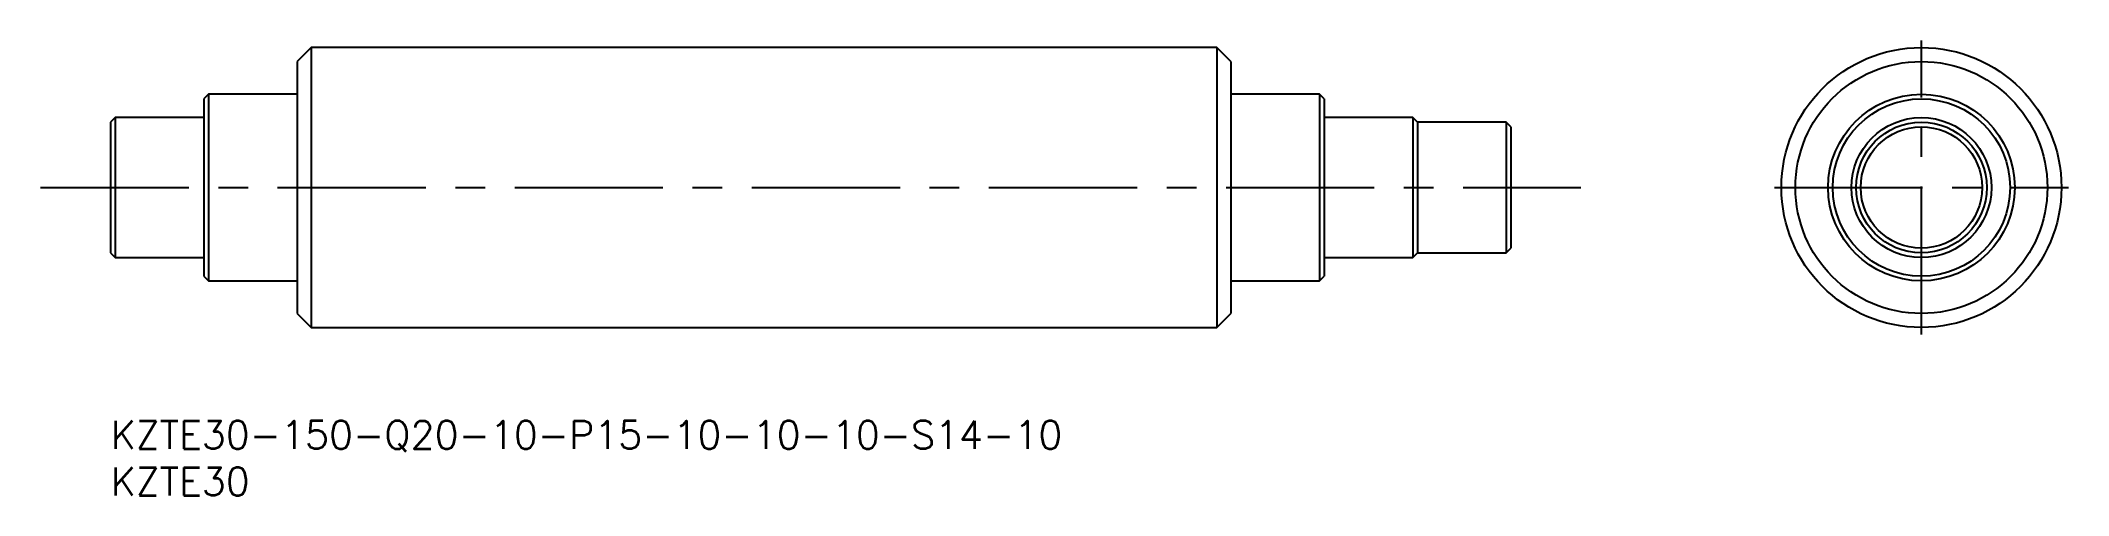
# Model space of a CAD drawing. Extents: x -7 to 210, y -8 to 41.
import ezdxf

# ---------------------------------------------------------------- set-up
doc = ezdxf.new("R2010")
doc.units = 0
doc.header["$LTSCALE"] = 0.5
doc.linetypes.add('CENTER', pattern=[50.8, 31.75, -6.35, 6.35, -6.35])
for name, color, linetype in [('MSM_CENTER', 1, 'CENTER'), ('MSM_CONTINUOUS', 7, 'CONTINUOUS'), ('MSM_PART_NUMBER', 7, 'CONTINUOUS')]:
    doc.layers.add(name, color=color, linetype=linetype)
doc.styles.get("Standard").update_dxf_attribs({"font": 'txt.shx', "height": 3, "bigfont": 'bigfont.shx'})

msp = doc.modelspace()

# ---------------------------------------------------------------- linework, layer by layer
at = {"layer": 'MSM_CENTER'}
for p, q in [((194, 9.25), (194, 40.75)), ((-7.5, 25), (157.5, 25)), ((178.25, 25), (209.75, 25))]:
    msp.add_line(p, q, dxfattribs=at)
at = {"layer": 'MSM_CONTINUOUS'}
for p, q in [((21.5, 40), (20, 38.5)), ((118.5, 40), (21.5, 40)), ((21.5, 40), (21.5, 10)), ((120, 38.5), (118.5, 40)), ((118.5, 40), (118.5, 10)), ((20, 38.5), (20, 11.5)), ((120, 38.5), (120, 11.5)), ((10.5, 35), (10, 34.5)), ((20, 35), (10.5, 35)), ((10.5, 35), (10.5, 15)), ((129.5, 35), (120, 35)), ((130, 34.5), (129.5, 35)), ((129.5, 35), (129.5, 15)), ((10, 34.5), (10, 15.5)), ((130, 34.5), (130, 15.5)), ((0.5, 32.5), (0, 32)), ((0, 32), (0, 18)), ((10, 32.5), (0.5, 32.5)), ((0.5, 32.5), (0.5, 17.5)), ((139.5, 32.5), (130, 32.5)), ((140, 32), (139.5, 32.5)), ((139.5, 32.5), (139.5, 17.5)), ((149.5, 32), (140, 32)), ((140, 32), (140, 18)), ((150, 31.5), (149.5, 32)), ((149.5, 32), (149.5, 18)), ((150, 31.5), (150, 18.5)), ((0, 18), (0.5, 17.5)), ((0.5, 17.5), (10, 17.5)), ((130, 17.5), (139.5, 17.5)), ((139.5, 17.5), (140, 18)), ((140, 18), (149.5, 18)), ((149.5, 18), (150, 18.5)), ((10, 15.5), (10.5, 15)), ((129.5, 15), (130, 15.5)), ((10.5, 15), (20, 15)), ((120, 15), (129.5, 15)), ((20, 11.5), (21.5, 10)), ((118.5, 10), (120, 11.5)), ((21.5, 10), (118.5, 10))]:
    msp.add_line(p, q, dxfattribs=at)
for radius in [15, 13.5, 10, 9.5, 7.5, 7, 6.5]:
    msp.add_circle((194, 25), radius, dxfattribs=at)

# ---------------------------------------------------------------- texts
at = {"layer": 'MSM_PART_NUMBER'}
for s, p in [('KZTE30-150-Q20-10-P15-10-10-10-S14-10', (0, -3)), ('KZTE30', (0, -8))]:
    msp.add_text(s, height=3, dxfattribs=at).set_placement(p)

doc.saveas('drawing.dxf')
